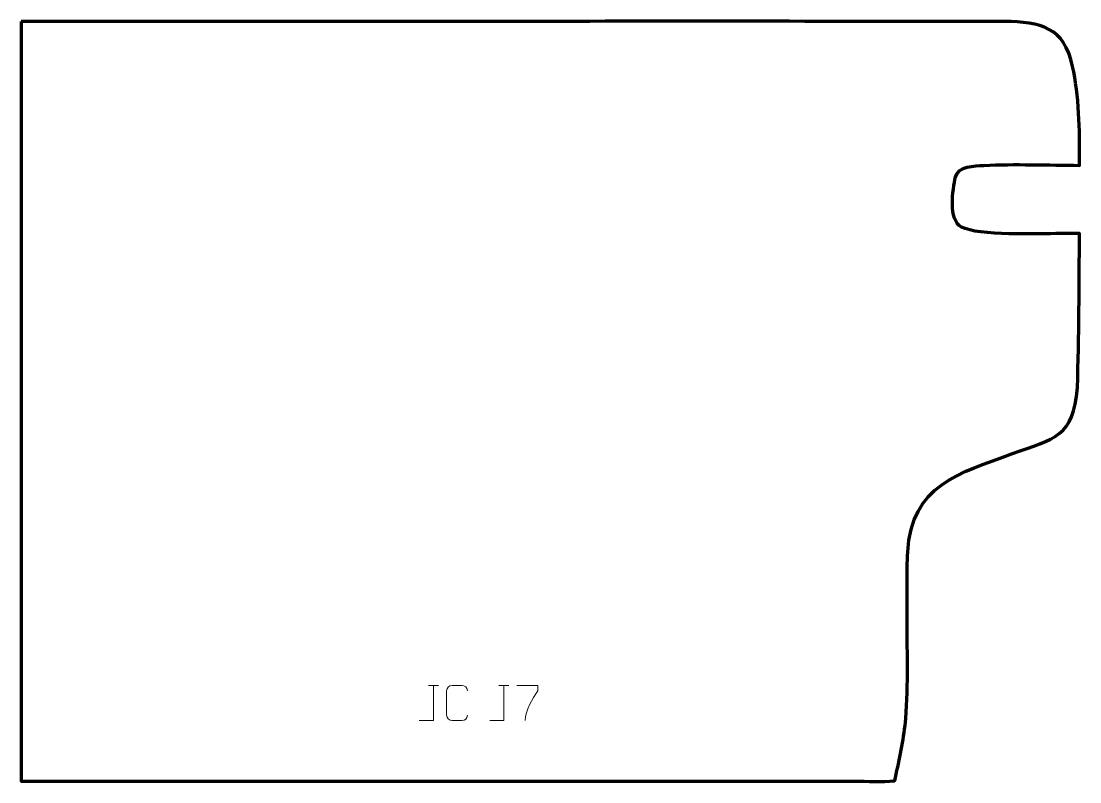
# Model space of a CAD drawing. Header units: millimetres. Extents: x 1008 to 1761, y 248 to 789.
import ezdxf

# ---------------------------------------------------------------- set-up
doc = ezdxf.new("R2010")
doc.units = ezdxf.units.MM
doc.header["$MEASUREMENT"] = 0
doc.layers.add('layer 2', color=7, linetype='Continuous')
doc.layers.add('layer 3', color=7, linetype='Continuous')

msp = doc.modelspace()

# ---------------------------------------------------------------- linework, layer by layer
at = {"layer": 'layer 2', "color": 142, "lineweight": 9}
for points, knots in [([(1291.3583, 291.9742), (1291.3583, 291.9742), (1301.3803, 291.9742), (1301.3803, 291.9742), (1301.3803, 291.9742), (1301.3803, 291.9742), (1301.3803, 316.9278), (1301.3803, 316.9278)], [0, 0, 0, 0, 0.33333333, 0.33333333, 0.33333333, 0.33333333, 1, 1, 1, 1]), ([(1325.5843, 295.792), (1325.4445, 293.4686), (1323.7673, 291.989), (1321.6196, 291.9782), (1321.6196, 291.9782), (1319.2877, 291.9786), (1316.9558, 291.9786), (1314.6243, 291.9782), (1314.6243, 291.9782), (1312.6993, 291.8728), (1310.7272, 293.7573), (1310.7384, 295.7746), (1310.7384, 295.7746), (1310.7388, 301.5447), (1310.7388, 307.3144), (1310.7384, 313.0837), (1310.7384, 313.0837), (1310.7426, 315.2218), (1312.4893, 316.941), (1314.6417, 316.9275), (1314.6417, 316.9275), (1316.9674, 316.9275), (1319.2935, 316.9275), (1321.6196, 316.9275), (1321.6196, 316.9275), (1323.5662, 316.963), (1325.5576, 315.4715), (1325.5843, 313.0339)], [0, 0, 0, 0, 0.125, 0.125, 0.125, 0.125, 0.25, 0.25, 0.25, 0.25, 0.375, 0.375, 0.375, 0.375, 0.5, 0.5, 0.5, 0.5, 0.625, 0.625, 0.625, 0.625, 0.75, 0.75, 0.75, 0.75, 1, 1, 1, 1]), ([(1341.3583, 291.9742), (1341.3583, 291.9742), (1351.3803, 291.9742), (1351.3803, 291.9742), (1351.3803, 291.9742), (1351.3803, 291.9742), (1351.3803, 316.9278), (1351.3803, 316.9278)], [0, 0, 0, 0, 0.33333333, 0.33333333, 0.33333333, 0.33333333, 1, 1, 1, 1]), ([(1360.7533, 316.9303), (1360.7533, 316.9303), (1375.5694, 316.9303), (1375.5694, 316.9303), (1375.5694, 316.9303), (1375.5691, 315.6807), (1375.5691, 314.4311), (1375.5694, 313.1813), (1375.5694, 313.1813), (1371.575, 307.1842), (1366.6598, 299.3506), (1366.6598, 291.9718)], [0, 0, 0, 0, 0.25, 0.25, 0.25, 0.25, 0.5, 0.5, 0.5, 0.5, 1, 1, 1, 1])]:
    msp.add_open_spline(points, degree=3, knots=knots, dxfattribs=at)
for points in [[(1297.7962, 316.9278), (1297.7962, 316.9278), (1304.9644, 316.9278), (1304.9644, 316.9278)], [(1347.7962, 316.9278), (1347.7962, 316.9278), (1354.9644, 316.9278), (1354.9644, 316.9278)]]:
    msp.add_open_spline(points, degree=3, dxfattribs=at)
at = {"layer": 'layer 3', "color": 242, "lineweight": 158}
msp.add_open_spline([(1008.4654, 788.6357), (1241.3696, 788.636), (1474.28, 788.836), (1707.1834, 788.654), (1707.1834, 788.654), (1733.0523, 788.1024), (1749.4139, 784.8345), (1755.5853, 756.6585), (1755.5853, 756.6585), (1760.053, 736.2612), (1760.6846, 710.9867), (1760.4928, 690.0555), (1760.4928, 690.0555), (1760.4816, 688.8355), (1760.4764, 687.6175), (1760.4735, 686.3975), (1760.4735, 686.3975), (1738.3655, 686.4858), (1714.4503, 687.5129), (1692.5505, 686.3853), (1692.5505, 686.3853), (1686.0083, 686.0553), (1674.2534, 685.9703), (1672.2778, 678.0652), (1672.2778, 678.0652), (1670.4787, 669.3902), (1667.0318, 647.5566), (1676.5796, 642.556), (1676.5796, 642.556), (1688.6867, 636.215), (1730.9625, 637.8761), (1746.8358, 637.9208), (1746.8358, 637.9208), (1751.3829, 637.9335), (1755.9188, 637.9047), (1760.4638, 637.9025), (1760.4638, 637.9025), (1760.1108, 601.6597), (1760.2701, 564.6814), (1758.9509, 528.52), (1758.9509, 528.52), (1756.2666, 492.9993), (1742.7272, 492.5192), (1712.964, 481.6514), (1712.964, 481.6514), (1674.8251, 467.7765), (1640.8789, 459.0807), (1638.3805, 411.5616), (1638.3805, 411.5616), (1637.6398, 397.4733), (1638.2451, 382.336), (1638.0716, 368.0534), (1638.0716, 368.0534), (1637.8408, 343.8224), (1638.9168, 317.3048), (1637.0144, 293.3702), (1637.0144, 293.3702), (1635.9617, 280.1246), (1632.8389, 267.0015), (1630.2789, 253.9797), (1630.2789, 253.9797), (1629.933, 252.1909), (1629.529, 250.7843), (1628.9699, 249.0598), (1628.9699, 249.0598), (1620.3464, 248.4467), (1609.359, 248.8779), (1600.4814, 248.8779), (1600.4814, 248.8779), (1403.1427, 248.8779), (1205.8041, 248.8779), (1008.4654, 248.8779), (1008.4654, 248.8779), (1008.4654, 248.8779), (1008.4654, 788.6357), (1008.4654, 788.6357)], degree=3, knots=[0, 0, 0, 0, 0.05, 0.05, 0.05, 0.05, 0.1, 0.1, 0.1, 0.1, 0.15, 0.15, 0.15, 0.15, 0.2, 0.2, 0.2, 0.2, 0.25, 0.25, 0.25, 0.25, 0.3, 0.3, 0.3, 0.3, 0.35, 0.35, 0.35, 0.35, 0.4, 0.4, 0.4, 0.4, 0.45, 0.45, 0.45, 0.45, 0.5, 0.5, 0.5, 0.5, 0.55, 0.55, 0.55, 0.55, 0.6, 0.6, 0.6, 0.6, 0.65, 0.65, 0.65, 0.65, 0.7, 0.7, 0.7, 0.7, 0.75, 0.75, 0.75, 0.75, 0.8, 0.8, 0.8, 0.8, 0.85, 0.85, 0.85, 0.85, 0.9, 0.9, 0.9, 0.9, 1, 1, 1, 1], dxfattribs=at)

doc.saveas('drawing.dxf')
